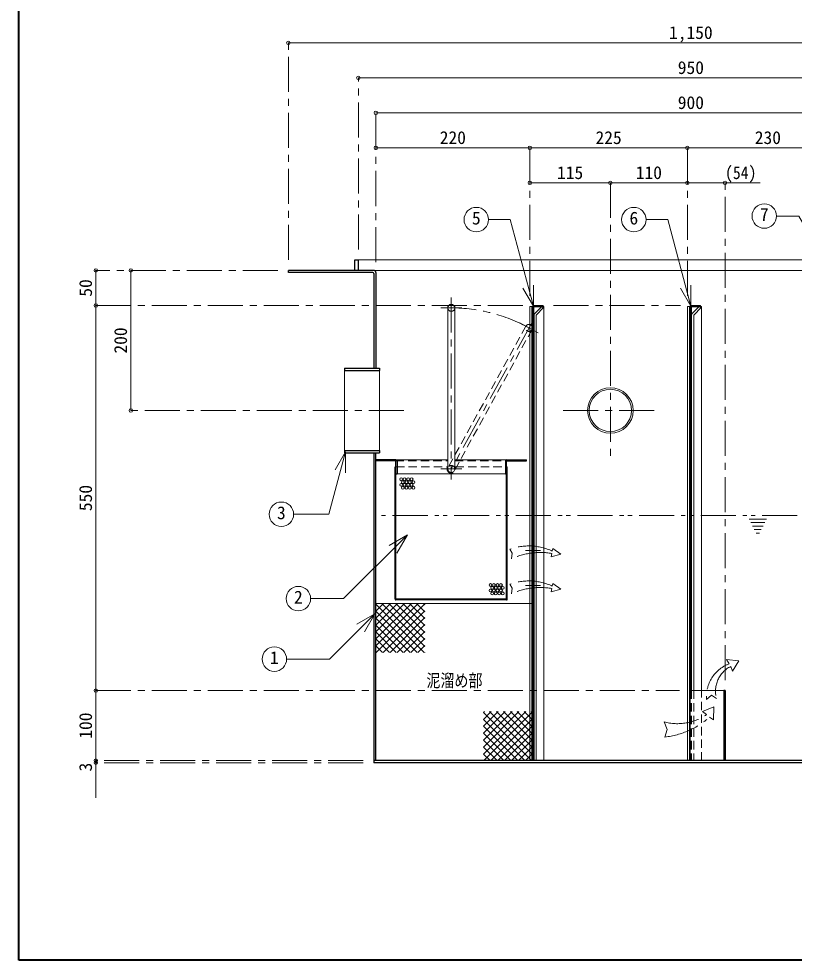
# Model space of a CAD drawing. Units: millimetres at full size, sheet at 1:10. Extents: x -2126 to 1924, y -1326 to 1484.
# Drawn here: x -2126 to -1019, y -1326 to 18 of the extents above; entities that cross this region are included whole.
import ezdxf
from ezdxf.enums import TextEntityAlignment as Align

# ---------------------------------------------------------------- set-up
doc = ezdxf.new("R2010")
doc.units = ezdxf.units.MM
doc.header["$LTSCALE"] = 10
doc.header["$PDMODE"] = 32
doc.header["$PDSIZE"] = 5
for name, pattern in [('CHAIN1', [8, 5, -1, 1, -1]), ('DASHED1', [1.8, 1.2, -0.6]), ('DOUBLE_CHAIN1', [8.8, 5, -1, 0.6, -0.6, 0.6, -1])]:
    doc.linetypes.add(name, pattern=pattern)
doc.layers.add('0-0_ﾚｲﾔ1', color=4, linetype='Continuous', lineweight=9)
doc.styles.add('ＭＳ ゴシック', font='')
doc.styles.get('ＭＳ ゴシック').set_extended_font_data('MS Gothic')

msp = doc.modelspace()

# ---------------------------------------------------------------- linework, layer by layer
at = {"layer": '0-0_ﾚｲﾔ1', "color": 1, "lineweight": 40}
for p, q in [((-2126.22, -1325.95), (-2126.22, 1484.05)), ((1923.78, -1325.95), (-2126.22, -1325.95))]:
    msp.add_line(p, q, dxfattribs=at)
at = {"layer": '0-0_ﾚｲﾔ1'}
for p, q in [((-1741.22, -15.95), (-591.22, -15.95)), ((-691.22, -65.95), (-1641.22, -65.95)), ((-1616.22, -115.95), (-716.22, -115.95)), ((-1396.22, -165.95), (-1616.22, -165.95)), ((-1171.22, -165.95), (-1396.22, -165.95)), ((-941.22, -165.95), (-1171.22, -165.95)), ((-1281.22, -215.95), (-1396.22, -215.95)), ((-1171.22, -215.95), (-1281.22, -215.95)), ((-1171.22, -215.95), (-1067.47, -215.95)), ((-1641.22, -325.95), (-691.22, -325.95)), ((-2016.22, -390.95), (-2016.22, -340.95)), ((-1966.22, -340.95), (-1966.22, -540.95)), ((-1619.22, -340.95), (-713.22, -340.95)), ((-2016.22, -390.95), (-2016.22, -940.95)), ((-1393.22, -392.45), (-1392.47, -392.45)), ((-1377.47, -392.45), (-1376.22, -392.45)), ((-1376.22, -1040.95), (-1376.22, -392.45)), ((-1168.22, -392.45), (-1167.47, -392.45)), ((-1152.47, -392.45), (-1151.22, -392.45)), ((-1151.22, -940.95), (-1151.22, -392.45)), ((-1587.47, -611.45), (-1513.47, -611.45)), ((-1503.47, -611.45), (-1429.47, -611.45)), ((-1585.97, -631.45), (-1430.97, -631.45)), ((-1616.22, -877.05), (-1555.62, -816.45)), ((-1616.22, -867.15), (-1565.52, -816.45)), ((-1616.22, -857.25), (-1575.42, -816.45)), ((-1616.22, -847.35), (-1585.32, -816.45)), ((-1616.22, -837.45), (-1595.22, -816.45)), ((-1616.22, -827.55), (-1605.12, -816.45)), ((-1616.22, -817.65), (-1615.02, -816.45)), ((-1392.47, -816.45), (-1616.22, -816.45)), ((-1616.22, -817.67), (-1547.43, -886.45)), ((-1615.72, -886.45), (-1546.22, -816.95)), ((-1607.53, -816.45), (-1546.22, -877.77)), ((-1597.64, -816.45), (-1546.22, -867.87)), ((-1587.74, -816.45), (-1546.22, -857.97)), ((-1577.84, -816.45), (-1546.22, -848.07)), ((-1567.94, -816.45), (-1546.22, -838.18)), ((-1558.04, -816.45), (-1546.22, -828.28)), ((-1548.14, -816.45), (-1546.22, -818.38)), ((-1616.22, -827.57), (-1557.33, -886.45)), ((-1605.82, -886.45), (-1546.22, -826.85)), ((-1616.22, -837.47), (-1567.23, -886.45)), ((-1595.92, -886.45), (-1546.22, -836.75)), ((-1586.02, -886.45), (-1546.22, -846.65)), ((-1616.22, -847.37), (-1577.13, -886.45)), ((-1616.22, -857.27), (-1587.03, -886.45)), ((-1576.12, -886.45), (-1546.22, -856.55)), ((-1616.22, -867.17), (-1596.93, -886.45)), ((-1566.22, -886.45), (-1546.22, -866.45)), ((-1616.22, -877.07), (-1606.83, -886.45)), ((-1556.32, -886.45), (-1546.22, -876.35)), ((-1546.42, -886.45), (-1546.22, -886.25)), ((-2016.22, -940.95), (-2016.22, -1040.95)), ((-1462.47, -1031.55), (-1401.87, -970.95)), ((-1462.47, -1021.65), (-1411.77, -970.95)), ((-1462.47, -1011.75), (-1421.67, -970.95)), ((-1462.47, -1001.85), (-1431.57, -970.95)), ((-1462.47, -991.95), (-1441.47, -970.95)), ((-1462.47, -982.05), (-1451.37, -970.95)), ((-1462.47, -972.15), (-1461.27, -970.95)), ((-1462.47, -972.17), (-1393.68, -1040.95)), ((-1461.97, -1040.95), (-1392.47, -971.45)), ((-1453.78, -970.95), (-1392.47, -1032.27)), ((-1443.89, -970.95), (-1392.47, -1022.37)), ((-1433.99, -970.95), (-1392.47, -1012.47)), ((-1424.09, -970.95), (-1392.47, -1002.57)), ((-1414.19, -970.95), (-1392.47, -992.68)), ((-1404.29, -970.95), (-1392.47, -982.78)), ((-1394.39, -970.95), (-1392.47, -972.88)), ((-1462.47, -982.07), (-1403.58, -1040.95)), ((-1462.47, -991.97), (-1413.48, -1040.95)), ((-1452.07, -1040.95), (-1392.47, -981.35)), ((-1442.17, -1040.95), (-1392.47, -991.25)), ((-1462.47, -1001.87), (-1423.38, -1040.95)), ((-1432.27, -1040.95), (-1392.47, -1001.15)), ((-1462.47, -1011.77), (-1433.28, -1040.95)), ((-1422.37, -1040.95), (-1392.47, -1011.05)), ((-1412.47, -1040.95), (-1392.47, -1020.95)), ((-1462.47, -1021.67), (-1443.18, -1040.95)), ((-1462.47, -1031.57), (-1453.08, -1040.95)), ((-1402.57, -1040.95), (-1392.47, -1030.85)), ((-2016.22, -1040.95), (-2016.22, -1093.95)), ((-1392.67, -1040.95), (-1392.47, -1040.75))]:
    msp.add_line(p, q, dxfattribs=at)
at = {"layer": '0-0_ﾚｲﾔ1', "linetype": 'CHAIN1'}
for p, q in [((-1741.22, -325.95), (-1741.22, -15.95)), ((-1641.22, -310.95), (-1641.22, -65.95)), ((-1616.22, -328.95), (-1616.22, -115.95)), ((-1396.22, -377.45), (-1396.22, -165.95)), ((-1171.22, -377.45), (-1171.22, -165.95)), ((-1281.22, -215.95), (-1281.22, -608.45)), ((-1117.47, -925.95), (-1117.47, -215.95)), ((-1756.22, -340.95), (-2016.22, -340.95)), ((-1508.47, -379.45), (-1508.47, -639.45)), ((-2016.22, -390.95), (-1405.97, -390.95)), ((-1493.47, -394.45), (-1523.47, -394.45)), ((-1362.47, -390.95), (-1180.97, -390.95)), ((-1390.23, -409.87), (-1508.47, -624.45)), ((-1410.6, -415.77), (-1384.33, -430.25)), ((-1576.22, -540.95), (-1966.22, -540.95)), ((-1348.72, -540.95), (-1213.72, -540.95)), ((-1493.47, -624.45), (-1523.47, -624.45)), ((-1380.97, -740.95), (-1402.47, -740.95)), ((-1380.97, -790.95), (-1402.47, -790.95)), ((-2016.22, -940.95), (-1182.47, -940.95)), ((-1634.22, -1040.95), (-2016.22, -1040.95)), ((-1634.22, -1043.95), (-2016.22, -1043.95))]:
    msp.add_line(p, q, dxfattribs=at)
at = {"layer": '0-0_ﾚｲﾔ1', "color": 7, "lineweight": 18}
for p, q in [((-1455.23, -268.36), (-1424.34, -268.36)), ((-1391.16, -392.16), (-1424.34, -268.36)), ((-1230.23, -268.36), (-1199.34, -268.36)), ((-1166.16, -392.16), (-1199.34, -268.36)), ((-1391.16, -392.16), (-1391.16, -362.16)), ((-1166.16, -392.16), (-1166.16, -362.16)), ((-1391.16, -392.16), (-1406.16, -366.18)), ((-1166.16, -392.16), (-1181.16, -366.18)), ((-1513.47, -394.45), (-1513.47, -624.45)), ((-1503.47, -394.45), (-1503.47, -624.45)), ((-1396.22, -1040.95), (-1396.22, -392.45)), ((-1393.22, -392.45), (-1396.22, -392.45)), ((-1393.22, -1040.95), (-1393.22, -392.45)), ((-1389.34, -402.58), (-1379.22, -392.45)), ((-1386.78, -404.26), (-1377.09, -394.58)), ((-1379.22, -392.45), (-1377.09, -394.58)), ((-1171.22, -1040.95), (-1171.22, -392.45)), ((-1168.22, -392.45), (-1171.22, -392.45)), ((-1168.22, -1040.95), (-1168.22, -392.45)), ((-1164.34, -402.58), (-1154.22, -392.45)), ((-1161.78, -404.26), (-1152.09, -394.58)), ((-1154.22, -392.45), (-1152.09, -394.58)), ((-1390.22, -404.7), (-1390.22, -1040.95)), ((-1387.22, -405.32), (-1387.22, -1040.95)), ((-1165.22, -404.7), (-1165.22, -940.95)), ((-1162.22, -405.32), (-1162.22, -940.95)), ((-1661.22, -597.95), (-1661.22, -483.95)), ((-1611.22, -597.95), (-1611.22, -483.95)), ((-1659.48, -599.84), (-1674.48, -625.82)), ((-1659.48, -599.84), (-1659.48, -629.84)), ((-1571.18, -718.56), (-1597.16, -733.56)), ((-1571.18, -718.56), (-1586.18, -744.54)), ((-1617.59, -831.23), (-1643.57, -846.23)), ((-1617.59, -831.23), (-1632.59, -857.21))]:
    msp.add_line(p, q, dxfattribs=at)
at = {"layer": '0-0_ﾚｲﾔ1', "color": 5, "lineweight": 25}
for p, q in [((-1646.22, -340.95), (-1646.22, -325.95)), ((-1646.22, -325.95), (-1641.22, -325.95)), ((-1641.22, -340.95), (-1641.22, -325.95)), ((-1741.22, -343.95), (-1741.22, -340.95)), ((-1619.22, -340.95), (-1741.22, -340.95)), ((-1620.72, -343.95), (-1741.22, -343.95)), ((-1619.22, -345.45), (-1619.22, -480.45)), ((-1616.22, -343.95), (-1616.22, -480.45)), ((-1392.47, -392.45), (-1392.47, -1040.95)), ((-1390.97, -390.95), (-1377.47, -390.95)), ((-1390.97, -393.2), (-1390.97, -1040.95)), ((-1390.22, -392.45), (-1377.47, -392.45)), ((-1377.47, -392.45), (-1377.47, -390.95)), ((-1167.47, -392.45), (-1167.47, -940.95)), ((-1165.97, -390.95), (-1152.47, -390.95)), ((-1165.97, -393.2), (-1165.97, -940.95)), ((-1165.22, -392.45), (-1152.47, -392.45)), ((-1152.47, -392.45), (-1152.47, -390.95)), ((-1661.22, -480.45), (-1611.22, -480.45)), ((-1661.22, -480.45), (-1661.22, -483.95)), ((-1611.22, -480.45), (-1611.22, -483.95)), ((-1661.22, -483.95), (-1611.22, -483.95)), ((-1661.22, -597.95), (-1611.22, -597.95)), ((-1661.22, -597.95), (-1661.22, -601.45)), ((-1661.22, -601.45), (-1611.22, -601.45)), ((-1619.22, -601.45), (-1619.22, -1043.95)), ((-1616.22, -1040.95), (-1616.22, -601.45)), ((-1611.22, -597.95), (-1611.22, -601.45)), ((-1615.97, -611.45), (-1615.97, -612.95)), ((-1587.47, -611.45), (-1615.97, -611.45)), ((-1588.22, -612.95), (-1615.97, -612.95)), ((-1587.47, -809.95), (-1587.47, -613.7)), ((-1585.97, -612.95), (-1585.97, -631.45)), ((-1430.97, -612.95), (-1430.97, -631.45)), ((-1429.47, -611.45), (-1400.97, -611.45)), ((-1429.47, -809.95), (-1429.47, -613.7)), ((-1428.72, -612.95), (-1400.97, -612.95)), ((-1400.97, -612.95), (-1400.97, -611.45)), ((-1588.47, -621.45), (-1587.47, -621.45)), ((-1588.47, -810.45), (-1588.47, -621.45)), ((-1587.47, -631.45), (-1585.97, -631.45)), ((-1430.97, -631.45), (-1429.47, -631.45)), ((-1429.47, -621.45), (-1428.47, -621.45)), ((-1428.47, -810.45), (-1428.47, -621.45)), ((-1429.47, -811.45), (-1587.47, -811.45)), ((-1429.97, -810.45), (-1586.97, -810.45)), ((-1165.97, -940.95), (-1167.47, -940.95)), ((-1118.97, -940.95), (-1118.97, -1040.95)), ((-1117.47, -940.95), (-1118.97, -940.95)), ((-1117.47, -940.95), (-1117.47, -1040.95)), ((-713.22, -1040.95), (-1619.22, -1040.95)), ((-713.22, -1043.95), (-1619.22, -1043.95))]:
    msp.add_line(p, q, dxfattribs=at)
at = {"layer": '0-0_ﾚｲﾔ1', "linetype": 'DASHED1'}
for p, q in [((-1401.84, -420.6), (-1512.84, -622.04)), ((-1393.09, -425.42), (-1504.09, -626.87)), ((-1588.22, -612.95), (-1513.47, -612.95)), ((-1503.47, -612.95), (-1428.72, -612.95)), ((-1587.47, -621.45), (-1514.47, -621.45)), ((-1514.47, -621.45), (-1514.47, -624.45)), ((-1502.47, -621.45), (-1502.47, -624.45)), ((-1502.47, -621.45), (-1429.47, -621.45)), ((-1165.97, -940.95), (-1165.97, -1040.95)), ((-1165.22, -940.95), (-1165.22, -1040.95)), ((-1162.22, -940.95), (-1162.22, -1040.95)), ((-1151.22, -1040.95), (-1151.22, -940.95))]:
    msp.add_line(p, q, dxfattribs=at)
at = {"layer": '0-0_ﾚｲﾔ1', "linetype": 'DOUBLE_CHAIN1'}
for p, q in [((-926.22, -690.95), (-1611.22, -690.95)), ((-1058.22, -695.95), (-1083.22, -695.95)), ((-1060.72, -700.95), (-1080.72, -700.95)), ((-1063.22, -705.95), (-1078.22, -705.95)), ((-1065.72, -710.95), (-1075.72, -710.95)), ((-1068.22, -715.95), (-1073.22, -715.95)), ((-1363.37, -737.94), (-1364.21, -741.72)), ((-1363.37, -737.94), (-1352.08, -746.3)), ((-1364.95, -745.09), (-1366.02, -749.93)), ((-1366.02, -749.93), (-1352.08, -746.3)), ((-1363.37, -787.94), (-1364.21, -791.72)), ((-1363.37, -787.94), (-1352.08, -796.3)), ((-1364.95, -795.09), (-1366.02, -799.93)), ((-1366.02, -799.93), (-1352.08, -796.3)), ((-1111.7, -902.78), (-1115.25, -896.36)), ((-1115.25, -896.36), (-1097.59, -898.61)), ((-1143.88, -953.52), (-1136.77, -947.42)), ((-1129.65, -952.29), (-1136.77, -947.42)), ((-1149.45, -971.03), (-1133.56, -964.12)), ((-1143.88, -975.18), (-1149.45, -971.03))]:
    msp.add_line(p, q, dxfattribs=at)
at = {"layer": '0-0_ﾚｲﾔ1', "color": 7, "linetype": 'DASHED1', "lineweight": 18}
for p, q in [((-1390.97, -728.45), (-1392.47, -728.45)), ((-1390.97, -753.45), (-1392.47, -753.45)), ((-1390.97, -778.45), (-1392.47, -778.45)), ((-1390.97, -803.45), (-1392.47, -803.45))]:
    msp.add_line(p, q, dxfattribs=at)
at = {"layer": '0-0_ﾚｲﾔ1', "color": 7, "lineweight": 18}
for points in [[(-936.78, -393.65), (-1012.07, -263.24), (-1043.87, -263.24)], [(-1659.48, -599.84), (-1683.42, -689.18), (-1733.72, -689.18)], [(-1571.18, -718.56), (-1662.26, -809.64), (-1709.43, -809.64)], [(-1617.59, -831.23), (-1682.42, -896.06), (-1743.73, -896.06)], [(-1118.97, -940.95), (-1167.47, -940.95), (-1167.47, -1040.95)]]:
    msp.add_lwpolyline(points, dxfattribs=at)
at = {"layer": '0-0_ﾚｲﾔ1', "linetype": 'DOUBLE_CHAIN1'}
for points in [[(-1425.01, -739.19), (-1421.38, -744.91), (-1422.5, -752.72)], [(-1425.01, -789.19), (-1421.38, -794.91), (-1422.5, -802.72)], [(-1109.23, -906.5), (-1106.9, -913.06), (-1097.59, -898.61)], [(-1139.55, -978.89), (-1134.04, -982.75), (-1133.56, -964.12)], [(-1204.52, -985.7), (-1200.04, -996.4), (-1203.28, -1007.36)]]:
    msp.add_lwpolyline(points, dxfattribs=at)
at = {"layer": '0-0_ﾚｲﾔ1', "color": 7, "lineweight": 18}
for centre in [(-1472.73, -268.36), (-1247.73, -268.36), (-1061.37, -263.24), (-1751.22, -689.18), (-1726.93, -809.64), (-1761.23, -896.06)]:
    msp.add_circle(centre, 17.5, dxfattribs=at)
at = {"layer": '0-0_ﾚｲﾔ1', "color": 5, "lineweight": 25}
msp.add_circle((-1508.47, -394.45), 5, dxfattribs=at)
at = {"layer": '0-0_ﾚｲﾔ1', "linetype": 'DASHED1'}
msp.add_circle((-1397.47, -423.01), 5, dxfattribs=at)
at = {"layer": '0-0_ﾚｲﾔ1'}
for centre, radius in [((-1281.22, -540.95), 32.5), ((-1281.22, -540.95), 30.25), ((-1580.12, -639.25), 2), ((-1580.12, -647.25), 2), ((-1577.62, -643.25), 2), ((-1575.12, -639.25), 2), ((-1575.12, -647.25), 2), ((-1572.62, -643.25), 2), ((-1570.12, -639.25), 2), ((-1570.12, -647.25), 2), ((-1567.62, -643.25), 2), ((-1565.12, -639.25), 2), ((-1565.12, -647.25), 2), ((-1562.62, -643.25), 2), ((-1577.62, -651.25), 2), ((-1572.62, -651.25), 2), ((-1567.62, -651.25), 2), ((-1562.62, -651.25), 2), ((-1452.51, -790.17), 2), ((-1450.01, -794.17), 2), ((-1447.51, -790.17), 2), ((-1445.01, -794.17), 2), ((-1442.51, -790.17), 2), ((-1440.01, -794.17), 2), ((-1437.51, -790.17), 2), ((-1435.01, -794.17), 2), ((-1452.51, -798.17), 2), ((-1450.01, -802.17), 2), ((-1447.51, -798.17), 2), ((-1445.01, -802.17), 2), ((-1442.51, -798.17), 2), ((-1440.01, -802.17), 2), ((-1437.51, -798.17), 2), ((-1435.01, -802.17), 2)]:
    msp.add_circle(centre, radius, dxfattribs=at)
at = {"layer": '0-0_ﾚｲﾔ1', "color": 5, "lineweight": 25}
for centre, radius, start, end in [((-1620.72, -345.45), 1.5, 0, 90), ((-1619.22, -343.95), 3, 0, 90), ((-1390.97, -392.45), 1.5, 90, 180), ((-1390.22, -393.2), 0.75, 90, 180), ((-1165.97, -392.45), 1.5, 90, 180), ((-1165.22, -393.2), 0.75, 90, 180), ((-1588.22, -613.7), 0.75, 0, 90), ((-1587.47, -612.95), 1.5, 0, 90), ((-1429.47, -612.95), 1.5, 90, 180), ((-1428.72, -613.7), 0.75, 90, 180), ((-1587.47, -810.45), 1, 180, 270), ((-1586.97, -809.95), 0.5, 180, 270), ((-1429.97, -809.95), 0.5, 270, 0), ((-1429.47, -810.45), 1, 270, 0)]:
    msp.add_arc(centre, radius, start, end, dxfattribs=at)
at = {"layer": '0-0_ﾚｲﾔ1', "linetype": 'CHAIN1'}
msp.add_arc((-1508.47, -624.45), 230, 61.14408, 90, dxfattribs=at)
at = {"layer": '0-0_ﾚｲﾔ1', "color": 7, "lineweight": 18}
for centre, radius, start, end in [((-1387.22, -404.7), 3, 135, 180), ((-1162.22, -404.7), 3, 135, 180), ((-1385.72, -405.32), 1.5, 135, 180), ((-1160.72, -405.32), 1.5, 135, 180), ((-1508.47, -624.45), 5, 180, 0)]:
    msp.add_arc(centre, radius, start, end, dxfattribs=at)
at = {"layer": '0-0_ﾚｲﾔ1', "linetype": 'DASHED1'}
for radius, start, end in [(6, 180, 0), (5, 0, 180)]:
    msp.add_arc((-1508.47, -624.45), radius, start, end, dxfattribs=at)
at = {"layer": '0-0_ﾚｲﾔ1', "linetype": 'DOUBLE_CHAIN1'}
for centre, radius, start, end in [((-1397.69, -814.55), 80.16, 65.30773, 109.92172), ((-1381.21, -843.26), 99.51, 80.59427, 114.50983), ((-1397.69, -864.55), 80.16, 65.30773, 109.92172), ((-1381.21, -893.26), 99.51, 80.59427, 114.50983), ((-1093.99, -949.59), 50.05, 110.73128, 184.50736), ((-1091.6, -941.8), 39.46, 116.52955, 195.40187), ((-1185.5, -915.27), 72.95, 254.88934, 304.79293), ((-1216.67, -891.8), 116.33, 276.6062, 311.52506)]:
    msp.add_arc(centre, radius, start, end, dxfattribs=at)
at = {"layer": '0-0_ﾚｲﾔ1', "color": 1}
for p in [(-1741.22, -15.95), (-1641.22, -65.95), (-1616.22, -115.95), (-1616.22, -165.95), (-1396.22, -165.95), (-1171.22, -165.95), (-1396.22, -215.95), (-1281.22, -215.95), (-1171.22, -215.95), (-1117.47, -215.95), (-2016.22, -340.95), (-1966.22, -340.95), (-2016.22, -390.95), (-1966.22, -540.95), (-2016.22, -940.95), (-2016.22, -1040.95), (-2016.22, -1043.95)]:
    msp.add_point(p, dxfattribs=at)

# ---------------------------------------------------------------- texts
at = {"layer": '0-0_ﾚｲﾔ1', "color": 7, "style": 'ＭＳ ゴシック'}
for s, p in [('1,150', (-1197.47, -15.95)), ('950', (-1184.97, -65.95)), ('900', (-1184.97, -115.95)), ('220', (-1524.97, -165.95)), ('225', (-1302.47, -165.95)), ('230', (-1074.97, -165.95)), ('115', (-1357.47, -215.95)), ('110', (-1244.97, -215.95)), ('7', (-1067.62, -275.74)), ('5', (-1478.98, -280.86)), ('6', (-1253.98, -280.86)), ('3', (-1757.47, -701.68)), ('2', (-1733.18, -822.14)), ('1', (-1767.48, -908.56))]:
    msp.add_text(s, height=18.33, dxfattribs=at).set_placement(p, align=Align.BOTTOM_LEFT)
for s, width, p in [('(54)', 0.9, (-1117.47, -215.95)), ('泥溜め部', 0.8, (-1543.97, -941.2))]:
    msp.add_text(s, height=18.33, dxfattribs=dict(at, width=width)).set_placement(p, align=Align.BOTTOM_LEFT)
for s, p in [('50', (-2016.22, -378.45)), ('200', (-1966.22, -459.7)), ('550', (-2016.22, -684.7)), ('100', (-2016.22, -1009.7)), ('3', (-2016.22, -1056.45))]:
    msp.add_text(s, height=18.33, rotation=90, dxfattribs=at).set_placement(p, align=Align.BOTTOM_LEFT)

doc.saveas('drawing.dxf')
